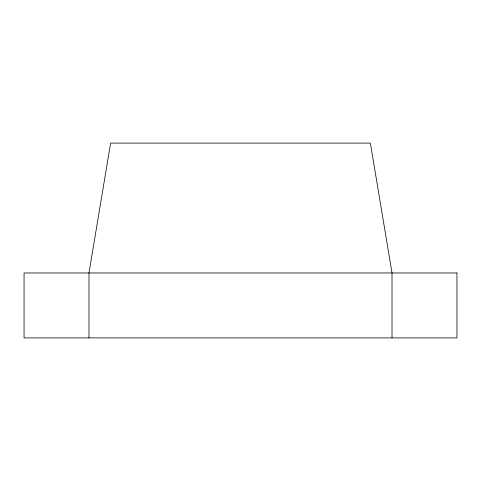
<?xml version="1.0" encoding="UTF-8"?>
<svg xmlns="http://www.w3.org/2000/svg" width="481" height="481" viewBox="0 0 481 481"><rect width="100%" height="100%" fill="white"/><g stroke="black" fill="none" stroke-linecap="round" stroke-linejoin="round"><path stroke-width="0.72" d="M392.015 337.902L392.015 272.967L370.37 143.097L110.63 143.097L88.985 272.967L88.985 337.902M456.95 272.967L24.05 272.967L24.05 337.902L456.95 337.902L456.95 272.967"/></g></svg>
